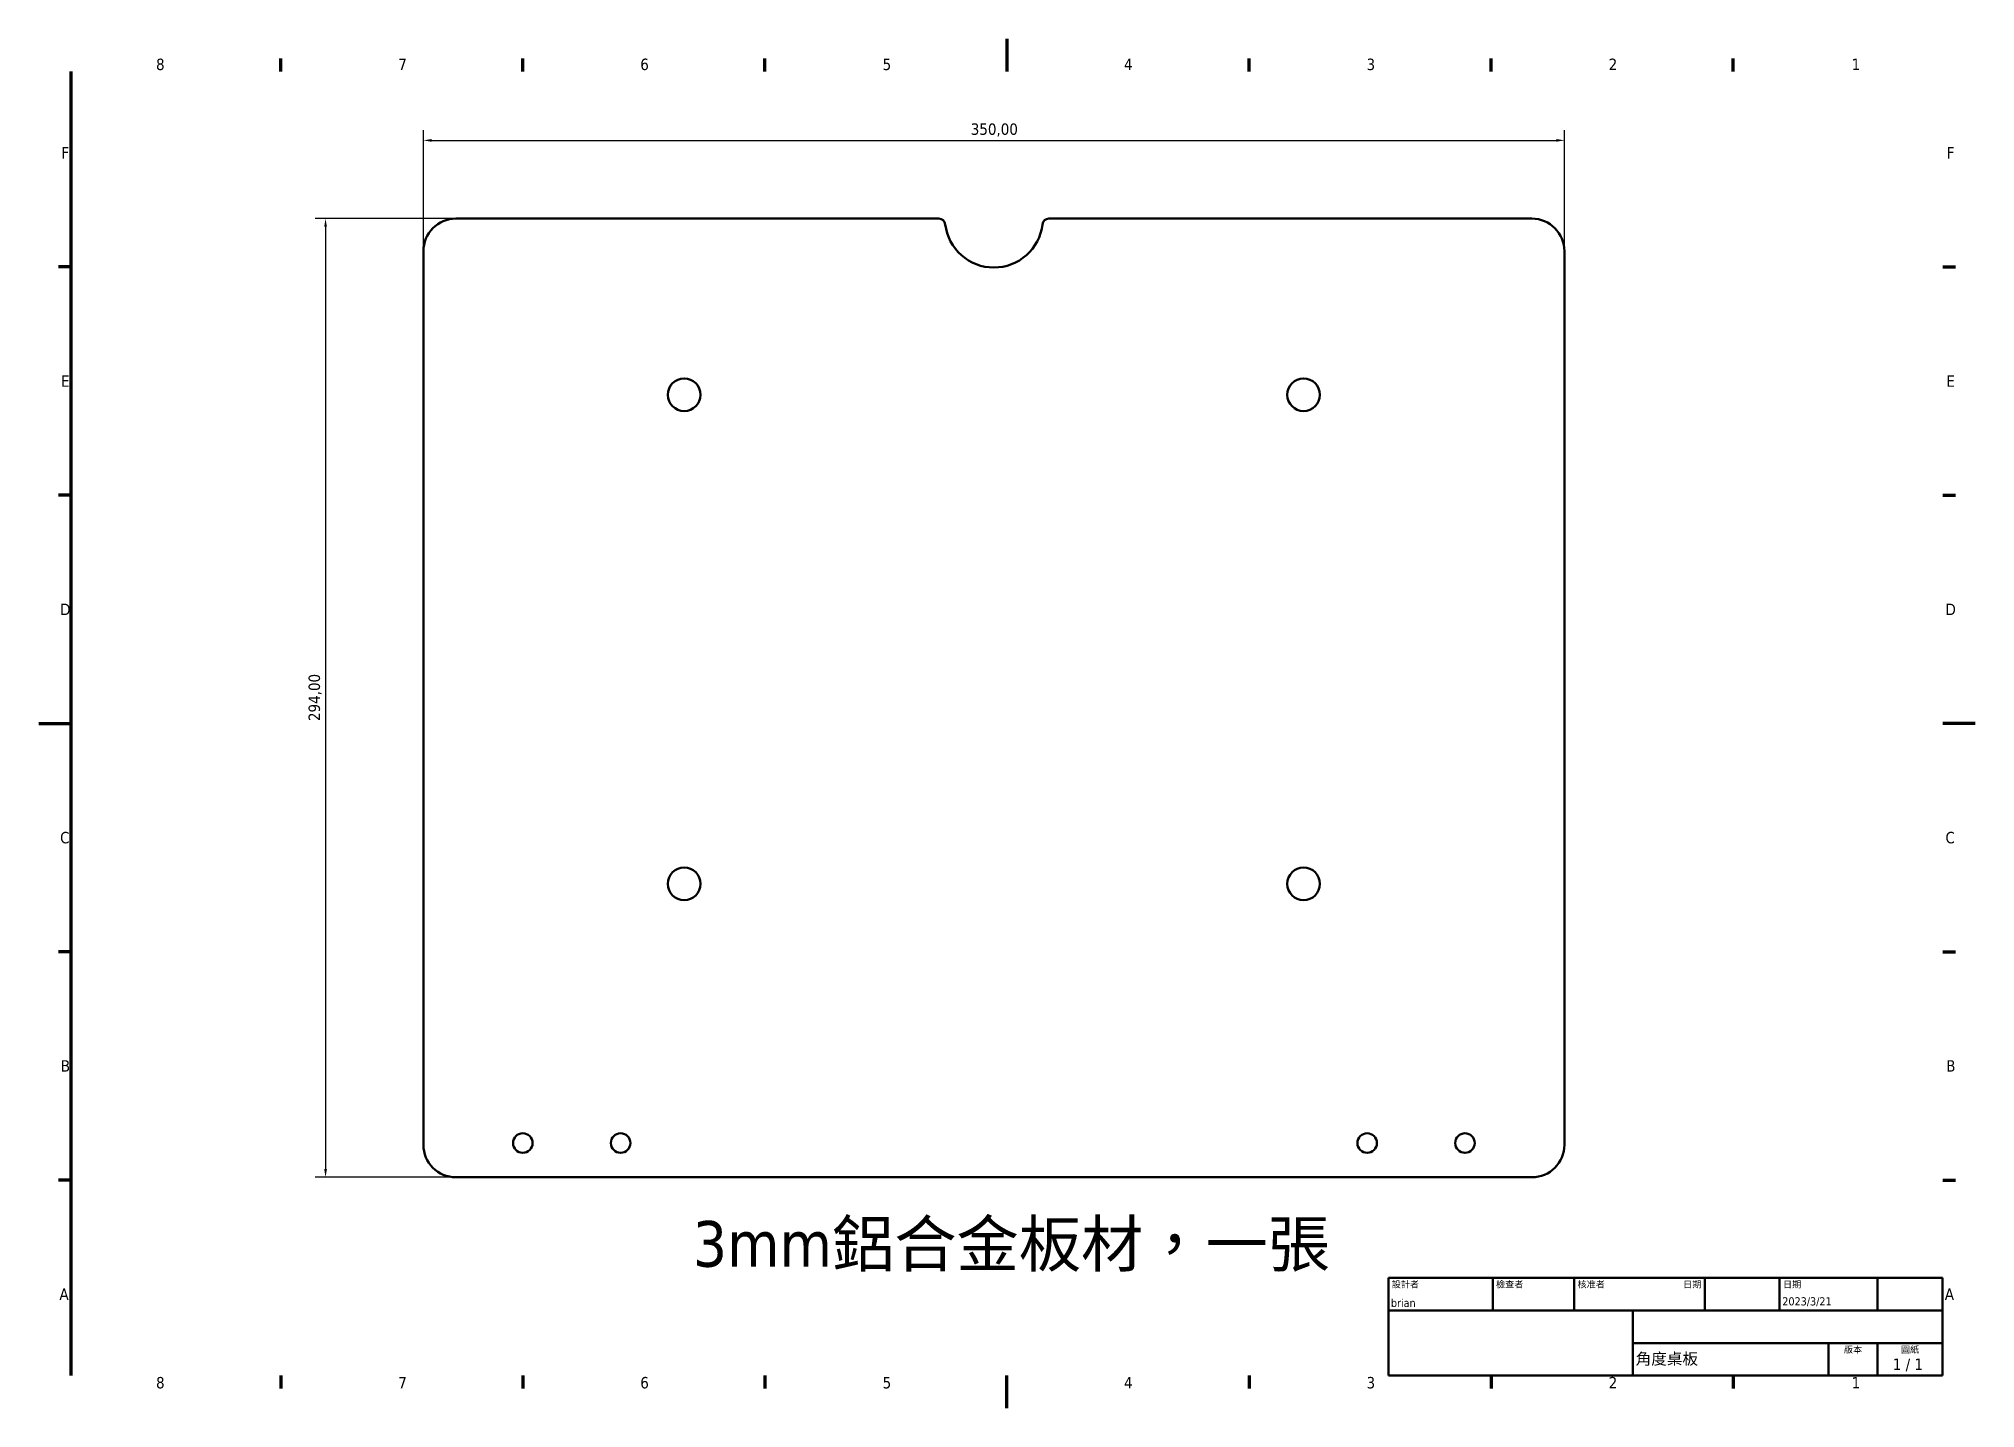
# Model space of a CAD drawing. Header units: millimetres. Extents: x 0 to 594, y 0 to 420.
import ezdxf
from ezdxf.enums import TextEntityAlignment as Align

# ---------------------------------------------------------------- set-up
doc = ezdxf.new("R2010")
doc.units = ezdxf.units.MM
for name, color, linetype, lineweight in [('可見 (ISO)', 7, 'Continuous', 50), ('圖框 (ISO)', 7, 'Continuous', 70), ('標註 (ISO)', 7, 'Continuous', 25), ('標題 (ISO)', 7, 'Continuous', 50), ('符號 (ISO)', 7, 'Continuous', 25)]:
    doc.layers.add(name, color=color, linetype=linetype, lineweight=lineweight)
doc.styles.add('文字型式39', font='tahoma.ttf')
doc.styles.add('文字型式41', font='tahoma.ttf')
doc.styles.add('註記文字 (ISO)', font='tahoma.ttf')
doc.dimstyles.new('預設 (ISO)', dxfattribs={"dimtxt": 3.5, "dimasz": 2.5, "dimexe": 3.175, "dimexo": 0, "dimgap": 0.762, "dimtad": 1, "dimrnd": 1e-08, "dimzin": 0, "dimtxsty": '註記文字 (ISO)', "dimcen": 0.09, "dimdle": 10, "dimclrd": 256, "dimclre": 256, "dimclrt": 256, "dimazin": 0, "dimtfac": 1.001486, "dimtmove": 0, "dimatfit": 3, "dimfxl": 0, "dimtolj": 1, "dimtzin": 0, "dimlwd": -1, "dimlwe": -1, "dimarcsym": 0})

# ---------------------------------------------------------------- blocks, each defined once
blk = doc.blocks.new('圖框 預設圖框')
at = {"layer": '圖框 (ISO)'}
for p, q in [((74.25, 410), (74.25, 413.9)), ((148.5, 410), (148.5, 413.9)), ((222.75, 410), (222.75, 413.9)), ((371.25, 410), (371.25, 413.9)), ((445.5, 410), (445.5, 413.9)), ((519.75, 410), (519.75, 413.9)), ((10, 350), (6.1, 350)), ((584, 350), (587.9, 350)), ((10, 280), (6.1, 280)), ((584, 280), (587.9, 280)), ((10, 140), (6.1, 140)), ((584, 140), (587.9, 140)), ((10, 70), (6.1, 70)), ((584, 70), (587.9, 70)), ((74.25, 10), (74.25, 6.1)), ((148.5, 10), (148.5, 6.1)), ((222.75, 10), (222.75, 6.1)), ((371.25, 10), (371.25, 6.1)), ((445.5, 10), (445.5, 6.1)), ((519.75, 10), (519.75, 6.1))]:
    blk.add_line(p, q, dxfattribs=at)
at = {"layer": '圖框 (ISO)', "flags": 128}
for points in [[(297, 420), (297, 410)], [(10, 10), (10, 410)], [(0, 210), (10, 210)], [(594, 210), (584, 210)], [(297, 0), (297, 10)]]:
    blk.add_lwpolyline(points, dxfattribs=at)
at = {"layer": '圖框 (ISO)', "char_height": 3.5, "attachment_point": 7, "style": '註記文字 (ISO)'}
for s, insert in [('8', (35.98, 410.32)), ('7', (110.29, 410.4)), ('6', (184.51, 410.33)), ('5', (258.85, 410.33)), ('4', (332.9, 410.4)), ('3', (407.29, 410.33)), ('2', (481.56, 410.4)), ('1', (556.09, 410.4)), ('F', (6.94, 383.25)), ('F', (585.24, 383.25)), ('E', (6.85, 313.25)), ('E', (585.15, 313.25)), ('D', (6.57, 243.25)), ('D', (584.87, 243.25)), ('C', (6.56, 173.19)), ('C', (584.86, 173.19)), ('B', (6.78, 103.25)), ('B', (585.08, 103.25)), ('A', (6.36, 33.25)), ('A', (584.66, 33.25)), ('8', (35.98, 6.02)), ('7', (110.29, 6.1)), ('6', (184.51, 6.03)), ('5', (258.85, 6.03)), ('4', (332.9, 6.1)), ('3', (407.29, 6.03)), ('2', (481.56, 6.1)), ('1', (556.09, 6.1))]:
    blk.add_mtext(s, dxfattribs=dict(at, insert=insert))
blk = doc.blocks.new('標題欄框 ISO')
at = {"layer": '標題 (ISO)'}
for p, q in [((270.07, 130), (100.07, 130)), ((100.07, 130), (100.07, 100)), ((132.07, 120), (132.07, 130)), ((157.07, 120), (157.07, 130)), ((197.07, 120), (197.07, 130)), ((220.07, 120), (220.07, 130)), ((250.07, 120), (250.07, 130)), ((270.07, 100), (270.07, 130)), ((100.07, 120), (270.07, 120)), ((175.07, 120), (175.07, 100)), ((270.07, 110), (175.07, 110)), ((235.07, 100), (235.07, 110)), ((250.07, 100), (250.07, 110)), ((100.07, 100), (270.07, 100))]:
    blk.add_line(p, q, dxfattribs=at)
at = {"layer": '標題 (ISO)', "style": '文字型式41'}
for s, p in [('設計者', (101.07, 129)), ('檢查者', (133.07, 129)), ('核准者', (158.07, 129)), ('日期', (221.07, 129))]:
    blk.add_text(s, height=2, dxfattribs=at).set_placement(p, align=Align.TOP_LEFT)
blk.add_text('日期', height=2, dxfattribs=at).set_placement((196.07, 129), align=Align.TOP_RIGHT)
for s, p in [('版本', (242.57, 109)), ('圖紙', (260.07, 109))]:
    blk.add_text(s, height=2, dxfattribs=at).set_placement(p, align=Align.TOP_CENTER)
at = {"layer": '標題 (ISO)', "style": '註記文字 (ISO)'}
blk.add_text('1 / 1 ', height=3.5, dxfattribs=at).set_placement((260.07, 103.5), align=Align.MIDDLE_CENTER)
at = {"layer": '標題 (ISO)'}
for tag, p, height, style in [('作者_001', (100.84, 121.05), 2.5, '文字型式39'), ('建立日期_001', (220.89, 121.54), 2.5, '文字型式39'), ('零件號碼_001', (175.91, 103.41), 3.5, '註記文字 (ISO)')]:
    blk.add_attdef(tag, p, '', height=height, dxfattribs=dict(at, style=style))
at = {"layer": '標題 (ISO)', "style": '文字型式39'}
for tag, p in [('檢查者', (133.07, 121)), ('工程核准者', (158.07, 121))]:
    blk.add_attdef(tag, text='', height=2.5, dxfattribs=at).set_placement(p, align=Align.BOTTOM_LEFT)
blk.add_attdef('工程核准日期', text='', height=2.5, dxfattribs=at).set_placement((196.07, 121), align=Align.BOTTOM_RIGHT)
at = {"layer": '標題 (ISO)', "style": '註記文字 (ISO)'}
for tag, p in [('標題', (222.57, 115)), ('公司', (137.41, 109.96)), ('版序號碼', (242.57, 103.5))]:
    blk.add_attdef(tag, text='', height=3.5, dxfattribs=at).set_placement(p, align=Align.MIDDLE_CENTER)
blk = doc.blocks.new('*D5')
at = {"layer": 'Defpoints', "color": 0}
for p in [(467.98, 388.83), (117.98, 354.83), (467.98, 354.83)]:
    blk.add_point(p, dxfattribs=at)
at = {"layer": '標註 (ISO)'}
for p, q in [((117.98, 354.83), (117.98, 392)), ((120.48, 388.83), (465.48, 388.83)), ((467.98, 354.83), (467.98, 392))]:
    blk.add_line(p, q, dxfattribs=at)
for points in [[(120.48, 389.25), (120.48, 388.41), (117.98, 388.83)], [(465.48, 389.25), (465.48, 388.41), (467.98, 388.83)]]:
    blk.add_solid(points, dxfattribs=at)
at = {"layer": '標註 (ISO)', "insert": (285.89, 394.03), "char_height": 3.5, "attachment_point": 1, "style": '註記文字 (ISO)'}
blk.add_mtext('\\A1;350,00', dxfattribs=at)
blk = doc.blocks.new('*D6')
at = {"layer": 'Defpoints', "color": 0}
for p in [(127.98, 364.83), (87.98, 70.83), (127.98, 70.83)]:
    blk.add_point(p, dxfattribs=at)
at = {"layer": '標註 (ISO)'}
for p, q in [((127.98, 364.83), (84.8, 364.83)), ((87.98, 362.33), (87.98, 73.33)), ((127.98, 70.83), (84.8, 70.83))]:
    blk.add_line(p, q, dxfattribs=at)
for points in [[(87.56, 362.33), (88.39, 362.33), (87.98, 364.83)], [(87.56, 73.33), (88.39, 73.33), (87.98, 70.83)]]:
    blk.add_solid(points, dxfattribs=at)
at = {"layer": '標註 (ISO)', "insert": (82.77, 210.76), "char_height": 3.5, "attachment_point": 1, "rotation": 90, "style": '註記文字 (ISO)'}
blk.add_mtext('\\A1;294,00', dxfattribs=at)

msp = doc.modelspace()

# ---------------------------------------------------------------- linework, layer by layer
at = {"layer": '可見 (ISO)'}
for p, q in [((276.095, 364.83), (127.977, 364.83)), ((457.977, 364.83), (309.859, 364.83)), ((117.977, 354.83), (117.977, 80.83)), ((467.977, 80.83), (467.977, 354.83)), ((127.977, 70.83), (457.977, 70.83))]:
    msp.add_line(p, q, dxfattribs=at)
for centre, radius in [((197.977, 310.83), 5), ((387.977, 310.83), 5), ((197.977, 160.83), 5), ((387.977, 160.83), 5), ((148.477, 81.33), 3), ((178.477, 81.33), 3), ((407.477, 81.33), 3), ((437.477, 81.33), 3)]:
    msp.add_circle(centre, radius, dxfattribs=at)
for centre, radius, start, end in [((127.977, 354.83), 10, 90, 180), ((276.095, 362.83), 2, 6.756327, 90), ((292.977, 364.83), 15, 186.756327, 353.243673), ((309.859, 362.83), 2, 90, 173.243673), ((457.977, 354.83), 10, 0, 90), ((127.977, 80.83), 10, 180, 270), ((457.977, 80.83), 10, 270, 0)]:
    msp.add_arc(centre, radius, start, end, dxfattribs=at)

# ---------------------------------------------------------------- block references
msp.add_blockref('圖框 預設圖框', (0, 0))
msp.add_blockref('標題欄框 ISO', (313.929, -90)).add_auto_attribs({'零件號碼_001': '角度桌板', '作者_001': 'brian', '建立日期_001': '2023/3/21'})

# ---------------------------------------------------------------- texts
at = {"layer": '符號 (ISO)', "insert": (200.648, 57.42), "char_height": 14, "width": 196.86224, "attachment_point": 1, "style": '註記文字 (ISO)'}
msp.add_mtext('\\fTahoma|b0|i0;\\H14.0000;3mm鋁合金板材，一張', dxfattribs=at)

# ---------------------------------------------------------------- dimensions: what is measured, and where the dimension line sits
at = {"layer": '標註 (ISO)'}
for base, p1, p2, angle, picture, middle in [((467.977, 388.83), (117.977, 354.83), (467.977, 354.83), 180, '*D5', (292.977, 388.83)), ((87.977, 70.83), (127.977, 364.83), (127.977, 70.83), 90, '*D6', (87.977, 217.83))]:
    dim = msp.add_linear_dim(base=base, p1=p1, p2=p2, angle=angle, dimstyle='預設 (ISO)', override={"dimgap": 0.762, "dimdec": 2, "dimtol": 0, "dimlim": 0, "dimtp": 0, "dimtm": 0, "dimtdec": 2, "dimtofl": 0, "dimatfit": 1}, dxfattribs=at)
    dim.commit()
    dim.dimension.update_dxf_attribs({"geometry": picture, "text_midpoint": middle, "dimtype": 160})

doc.saveas('drawing.dxf')
